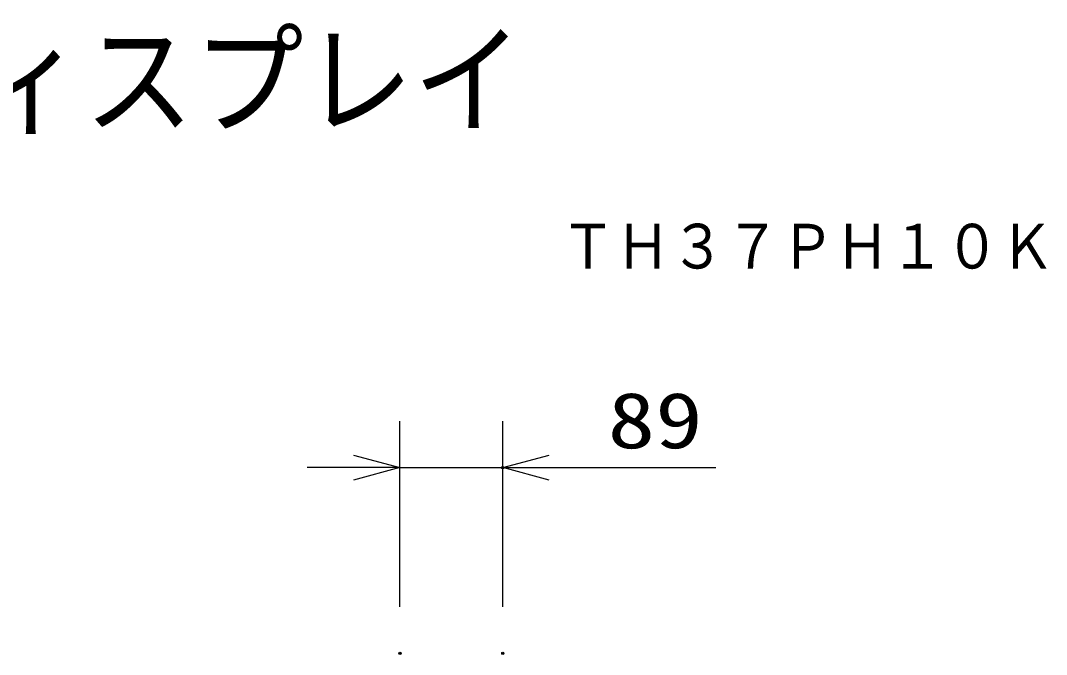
# Model space of a CAD drawing. Units: millimetres, scale not verified. Extents: x -63 to 63, y -57 to 57.
# Drawn here: x 18.45 to 62.62, y 30.09 to 57.39 of the extents above; entities that cross this region are included whole.
import ezdxf
from ezdxf.enums import TextEntityAlignment as Align

# ---------------------------------------------------------------- set-up
doc = ezdxf.new("R2010")
doc.units = ezdxf.units.MM
doc.header["$LTSCALE"] = 0.190236
doc.header["$PDMODE"] = 32
doc.header["$PDSIZE"] = 0.0951
doc.layers.add('0-1_TOUROKU', color=3, linetype='Continuous')
doc.layers.add('0-2_MOJI1', color=2, linetype='Continuous')
doc.styles.add('ＭＳ ゴシック', font='')
doc.styles.get('ＭＳ ゴシック').set_extended_font_data('MS Gothic')

# ---------------------------------------------------------------- blocks, each defined once
blk = doc.blocks.new('_OPEN30')
at = {"layer": '0-2_MOJI1', "color": 7}
blk.add_line((0, 0), (-1, 0), dxfattribs=at)
blk.add_lwpolyline([(-1, 0.26795), (0, 0), (-1, -0.26795)], dxfattribs=at)

msp = doc.modelspace()

# ---------------------------------------------------------------- linework, layer by layer
at = {"layer": '0-1_TOUROKU'}
for p, q in [((34.7882, 32.1364), (34.7882, 40.1364)), ((39.2133, 32.1364), (39.2133, 40.1364)), ((32.7882, 38.1364), (30.7882, 38.1364)), ((34.7882, 38.1364), (39.2133, 38.1364)), ((41.2133, 38.1364), (48.3799, 38.1364))]:
    msp.add_line(p, q, dxfattribs=at)
at = {"layer": '0-2_MOJI1', "color": 7}
for p in [(39.2133, 38.1364), (34.7882, 30.1363), (39.2133, 30.1363)]:
    msp.add_point(p, dxfattribs=at)

# ---------------------------------------------------------------- block references
at = {"layer": '0-1_TOUROKU', "xscale": 2, "yscale": 2}
msp.add_blockref('_OPEN30', (34.7882, 38.1364), dxfattribs=at)
at = {"layer": '0-1_TOUROKU', "xscale": 2, "yscale": 2, "rotation": 180}
msp.add_blockref('_OPEN30', (39.2133, 38.1364), dxfattribs=at)

# ---------------------------------------------------------------- texts
at = {"layer": '0-1_TOUROKU', "color": 1, "style": 'ＭＳ ゴシック', "width": 0.9}
msp.add_text('ＴＨ３７ＰＨ１０Ｋ', height=1.925, dxfattribs=at).set_placement((41.7, 46.13), align=Align.BOTTOM_LEFT)
at = {"layer": '0-1_TOUROKU', "style": 'ＭＳ ゴシック', "width": 1.25}
msp.add_text('89', height=2.406, dxfattribs=at).set_placement((43.7297, 38.2459), align=Align.BOTTOM_LEFT)
at = {"layer": '0-2_MOJI1', "style": 'ＭＳ ゴシック', "width": 0.9}
msp.add_text('ハイビジョンプラズマディスプレイ', height=3.848, dxfattribs=at).set_placement((-35.5001, 51.7599), align=Align.BOTTOM_LEFT)

doc.saveas('drawing.dxf')
